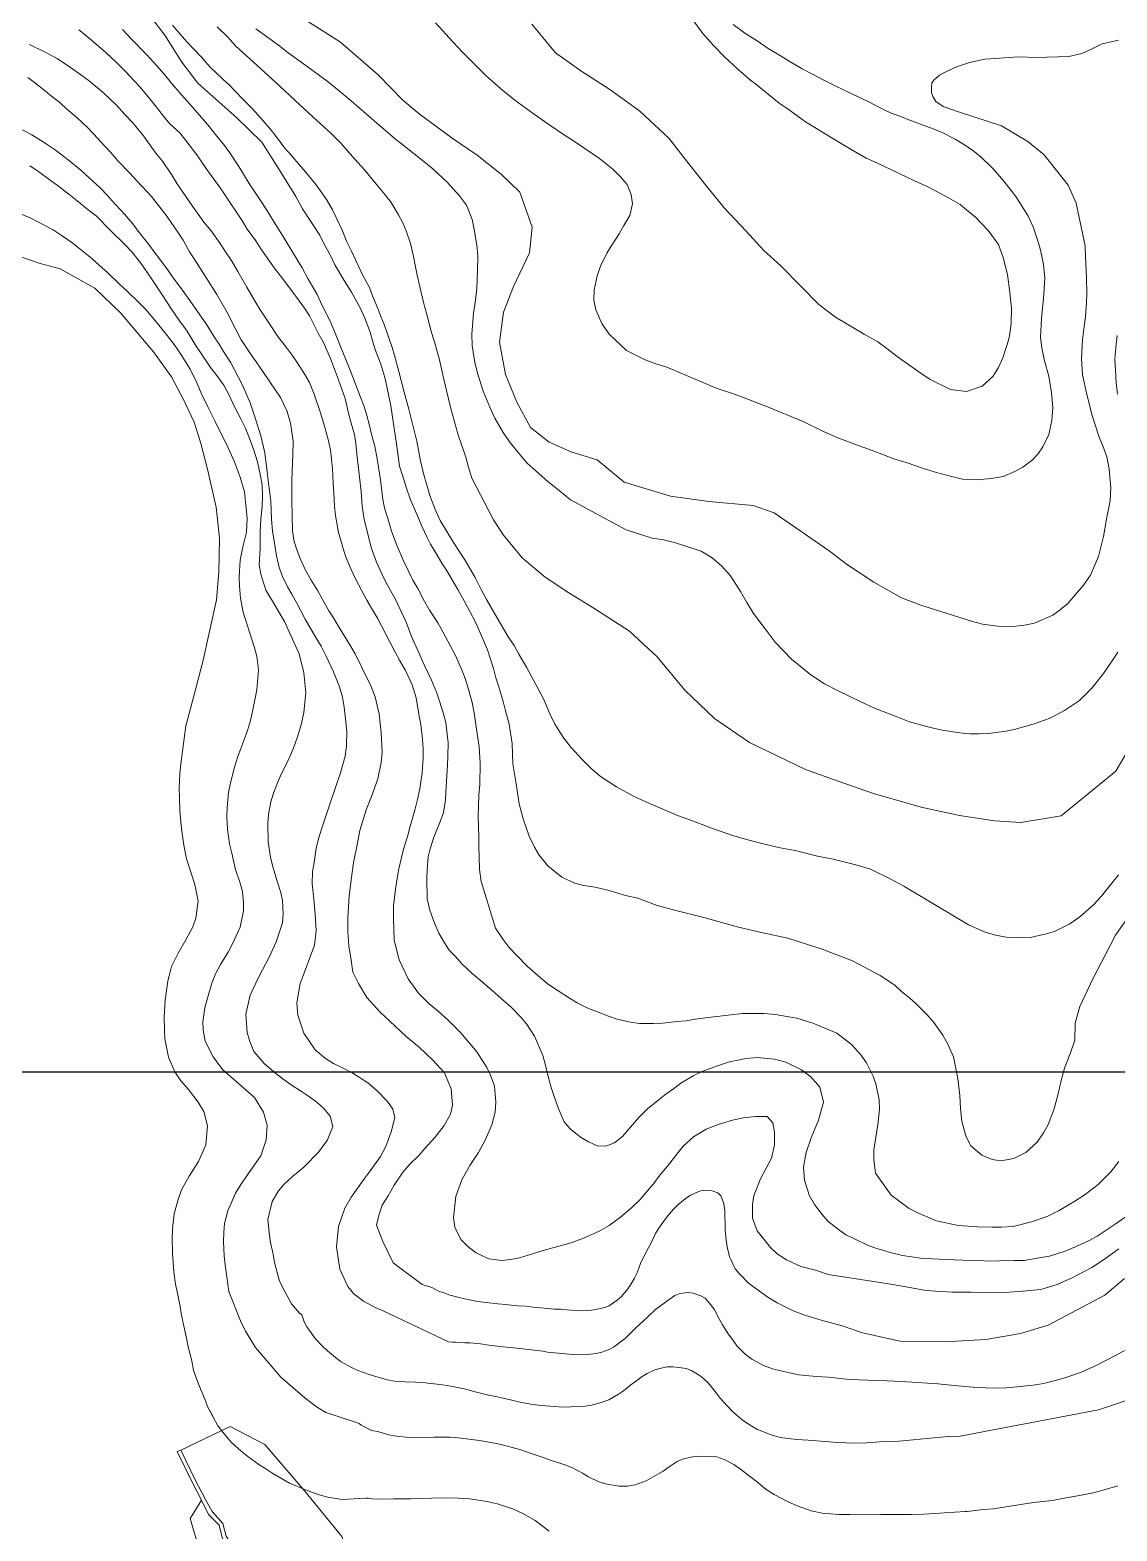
# Model space of a CAD drawing. Header units: metres. Extents: x 548946 to 557077, y 1838800 to 1845419.
# Drawn here: x 553353 to 553875, y 1840780 to 1841500 of the extents above; entities that cross this region are included whole.
import ezdxf

# ---------------------------------------------------------------- set-up
doc = ezdxf.new("R2010")
doc.units = ezdxf.units.M
doc.header["$LTSCALE"] = 28
for name, color, linetype, lineweight in [('1', 7, 'Continuous', 13), ('10', 7, 'Continuous', 13), ('2', 7, 'Continuous', 13), ('60', 7, 'Continuous', 25)]:
    doc.layers.add(name, color=color, linetype=linetype, lineweight=lineweight)

msp = doc.modelspace()

# ---------------------------------------------------------------- linework, layer by layer
at = {"layer": '1'}
for points in [[(553411.73, 1841505.38), (553418.03, 1841497.11), (553426.2, 1841484.12), (553433.94, 1841474.06), (553452.7, 1841457.46), (553464.57, 1841445.74), (553472.66, 1841433.25), (553480.86, 1841419.71), (553484.13, 1841413.89), (553492.36, 1841401.28), (553494.53, 1841396.97), (553497.63, 1841391.2), (553499.66, 1841387), (553504.13, 1841379.43), (553507.61, 1841373.83), (553511.97, 1841366.12), (553514.05, 1841361.4), (553516.61, 1841354.66), (553517.72, 1841350.49), (553519.15, 1841345.84), (553521.68, 1841339.35), (553523.56, 1841332.93), (553524.56, 1841328.62), (553526.49, 1841319.33), (553527.82, 1841310.77), (553529.01, 1841302.31), (553529.66, 1841297.57), (553530.71, 1841290.41), (553532.54, 1841284.5), (553533.9, 1841280.35), (553535.87, 1841274.33), (553538.97, 1841267.39), (553541.25, 1841262.05), (553543.67, 1841256.59), (553545.5, 1841253.02), (553547.72, 1841249.36), (553550.91, 1841243.99), (553553.11, 1841240.59), (553556.44, 1841235.11), (553558.55, 1841231.31), (553561.63, 1841225.79), (553567.04, 1841215.6), (553568.95, 1841211.25), (553570.86, 1841206.91), (553572.8, 1841202.31), (553575.73, 1841193.4), (553576.87, 1841188.98), (553578.26, 1841184.58), (553580.34, 1841177.52), (553581.48, 1841173.1), (553583.21, 1841166.78), (553584.63, 1841157.45), (553585.05, 1841147.74), (553586.64, 1841138.03), (553588.09, 1841128.44), (553589.91, 1841121.35), (553592.78, 1841112.96), (553595.43, 1841107.79), (553597.69, 1841103.87), (553601.76, 1841098.73), (553608.47, 1841093.35), (553614.78, 1841090.41), (553619.06, 1841089.32), (553624.48, 1841088.48), (553631.16, 1841086.88), (553639.1, 1841084.5), (553644.95, 1841083.33), (553654.2, 1841079.8), (553664.48, 1841077.1), (553676.63, 1841074.04), (553693.18, 1841069.36), (553704.94, 1841066.62), (553716.86, 1841064.07), (553733.29, 1841058.84), (553747.84, 1841053.23), (553761.2, 1841046.15), (553768.16, 1841041.49), (553771.36, 1841038.46), (553775.35, 1841035.26), (553778.66, 1841032.37), (553783.77, 1841027.34), (553786.91, 1841023.66), (553791.21, 1841017.63), (553793.63, 1841013.34), (553796.4, 1841007.15), (553798.44, 1840996.84), (553799.35, 1840988.61), (553799.77, 1840982.42), (553800.31, 1840976.36), (553802.27, 1840969.17), (553804.61, 1840964.48), (553809.91, 1840959.99), (553814.82, 1840957.93), (553819.05, 1840957.36), (553825.3, 1840958.44), (553831.1, 1840961.29), (553836.53, 1840966.31)], [(553599.7, 1841178.87), (553597.22, 1841183.67), (553594.94, 1841187.84), (553591.52, 1841194.1), (553587.84, 1841200.33), (553585.56, 1841204.5), (553582.77, 1841208.61), (553579.24, 1841214.73), (553576.53, 1841219.24), (553572.34, 1841226.58), (553569.86, 1841231.38), (553566.89, 1841237.04), (553561.93, 1841245.47), (553556.46, 1841253.84), (553550.22, 1841264.46), (553547.85, 1841269.41), (553545.26, 1841276.4), (553543.87, 1841280.8), (553542.16, 1841286.86), (553540.71, 1841292.94), (553538.89, 1841302.36), (553536.73, 1841311.36), (553535.11, 1841317.81), (553532.92, 1841325.89), (553530.39, 1841335.89), (553528.25, 1841343.46), (553527.17, 1841347.37), (553525.26, 1841352.88), (553523.36, 1841358.4), (553521.76, 1841362.25), (553520.17, 1841366.11), (553517.69, 1841372.08), (553516.21, 1841376.08), (553513.1, 1841381.85), (553510.91, 1841386.42), (553507.66, 1841393.47), (553505.29, 1841398.41), (553503.33, 1841403.27), (553500.28, 1841409.7), (553498.57, 1841413.41), (553495.69, 1841418.3), (553490.62, 1841425.41), (553485.37, 1841431.72), (553481.35, 1841436.35), (553478.5, 1841439.81), (553475.67, 1841443.01), (553471.42, 1841448.53), (553468.4, 1841452.36), (553464.21, 1841457.36), (553460.07, 1841461.84), (553455.68, 1841466.3), (553451.72, 1841470.42), (553448.92, 1841473.36), (553445.9, 1841476.02), (553442.7, 1841479.05), (553439.79, 1841481.85), (553435.63, 1841486.59), (553431.81, 1841490.59), (553428.55, 1841494.14), (553424.53, 1841498.77), (553421.71, 1841501.97)], [(553592.92, 1841392.74), (553594.2, 1841405.04), (553588.28, 1841421.83), (553579.58, 1841430.38), (553567.97, 1841439.66), (553555.98, 1841447.67), (553540.04, 1841459.47), (553532.27, 1841466.01), (553520.35, 1841478.08), (553502.41, 1841493.7), (553483.45, 1841505.7)], [(553547.88, 1841502.99), (553556.29, 1841493.9), (553560.71, 1841489.18), (553567.45, 1841482.38), (553572.41, 1841477.47), (553580.2, 1841470.52), (553585.9, 1841465.95), (553594.81, 1841459.51), (553600.6, 1841455.34), (553608.87, 1841449.88), (553614.07, 1841446.42), (553619.12, 1841443.07), (553626.56, 1841438.04), (553632.98, 1841432.89), (553636.63, 1841429.27), (553639.77, 1841425.58), (553641.74, 1841420.72), (553642.36, 1841416.24), (553641.15, 1841410.65), (553638.29, 1841405.91), (553636.01, 1841401.88), (553632.23, 1841396.01), (553630.14, 1841392.53), (553627.05, 1841386.33), (553625.48, 1841381.74), (553624.02, 1841374.94), (553623.9, 1841370.12), (553624.81, 1841365.41), (553627.91, 1841358.47), (553631.31, 1841353.64), (553639.44, 1841345.95), (553648.51, 1841341.49), (553653.53, 1841339.57), (553658.79, 1841337.94), (553682.93, 1841327.72), (553690.35, 1841325.29), (553695.09, 1841323.6), (553702.97, 1841320.56), (553708.67, 1841318.33), (553717.95, 1841314.41), (553724.49, 1841311.75), (553734.25, 1841306.97), (553740.81, 1841304.05), (553751.11, 1841300.24), (553757.76, 1841297.72), (553767.67, 1841294), (553774.12, 1841292.11), (553782.91, 1841289.05), (553788.16, 1841287.42), (553792.99, 1841286.13), (553800.61, 1841284.23), (553807.4, 1841283.94), (553814.37, 1841284.45), (553820.11, 1841285.47), (553825.82, 1841287.92), (553829.62, 1841290.03), (553834.08, 1841293.25), (553836.88, 1841296.16), (553839.22, 1841299.67), (553842.08, 1841305.58), (553843.55, 1841312.37), (553844.04, 1841318.54), (553843.39, 1841325.62), (553842, 1841333.53), (553840.01, 1841340.99), (553838.67, 1841347.21), (553838.13, 1841352.09), (553838.54, 1841361.37), (553839.58, 1841370.85), (553840.19, 1841380.67), (553839.48, 1841387.1), (553838.77, 1841391.18), (553837.8, 1841395.24), (553836.55, 1841399.52), (553834.62, 1841405.29), (553831.94, 1841410.72), (553826.26, 1841419.72), (553822.75, 1841424.25)], [(553594.12, 1841502.48), (553605.53, 1841488.6), (553618.14, 1841479.78), (553631.45, 1841471.04), (553645.99, 1841460.67), (553659.96, 1841447.59), (553666.96, 1841438.5), (553677.4, 1841425.39), (553686.38, 1841414.4), (553696.98, 1841403.07), (553705.41, 1841393.79)], [(553715.68, 1841462.58), (553712.73, 1841464.57), (553709.16, 1841467.43), (553702.32, 1841472.91), (553699.03, 1841475.54), (553693.01, 1841480.6), (553686.48, 1841486.78), (553681.21, 1841492.18), (553676.16, 1841497.86), (553671.25, 1841504.61)], [(553815.28, 1841433.2), (553809.47, 1841438.8), (553805.61, 1841441.89), (553801.68, 1841444.58), (553797.22, 1841447.21), (553790.89, 1841450.41), (553786.67, 1841452.16), (553780.56, 1841454.48), (553776.22, 1841456.08), (553770.11, 1841458.4), (553766.17, 1841459.92), (553762.46, 1841461.72), (553755.44, 1841465.24), (553748.31, 1841468.62), (553744.6, 1841470.42), (553738.69, 1841473.28), (553734.55, 1841475.42), (553728.07, 1841478.74), (553723.79, 1841481), (553717.54, 1841484.61), (553713.64, 1841487.04), (553707.5, 1841490.78), (553702.16, 1841494.36), (553696.29, 1841498.13), (553690.64, 1841502.19)], [(553414.08, 1841462.63), (553410.91, 1841466.57), (553406.26, 1841472.17), (553403.47, 1841475.12), (553399.19, 1841479.72), (553394.94, 1841484.06), (553390, 1841488.72), (553380.68, 1841496.67), (553376.82, 1841499.75)], [(553397.75, 1841499.85), (553402.32, 1841495.02), (553409.08, 1841487.96), (553412.76, 1841484.07), (553417.95, 1841478.27), (553421.11, 1841474.33), (553426.05, 1841468.5), (553431.24, 1841462.7), (553434.66, 1841458.78), (553439.56, 1841453.21), (553442.44, 1841449.5), (553446.66, 1841444.24), (553449.57, 1841440.27), (553453.51, 1841434.07), (553458.55, 1841426.04), (553461.06, 1841422.15), (553464.94, 1841416.47), (553467.48, 1841412.33), (553471.75, 1841405.38), (553474.89, 1841400.53), (553479.51, 1841392.84), (553483.95, 1841385.53), (553486.72, 1841380.5), (553491.08, 1841372.79), (553493.61, 1841367.48), (553497.43, 1841359.96), (553499.54, 1841354.99), (553502.42, 1841347.77), (553506.35, 1841338.05), (553508.31, 1841333.2), (553511.99, 1841323.46), (553513.64, 1841319.09), (553515.03, 1841314.69), (553516.14, 1841310.52), (553517.59, 1841304.44), (553518.73, 1841300.01), (553519.92, 1841293.9), (553520.49, 1841289.93), (553521.54, 1841283.93), (553522.59, 1841274.43), (553523.41, 1841270.49), (553525.46, 1841263.69)], [(553565.35, 1841353.79), (553566.08, 1841363.75), (553567.08, 1841369.97), (553567.74, 1841375.77), (553567.98, 1841384.25), (553568.24, 1841391.3), (553567.68, 1841396.44), (553566.46, 1841403.98), (553565.55, 1841408.69), (553562.7, 1841415.66), (553559.48, 1841420.12), (553553.43, 1841426.61), (553546.61, 1841433.01), (553541.48, 1841437.12), (553533.77, 1841443.3), (553528.78, 1841447.3), (553518.45, 1841456.05), (553507.39, 1841465.62), (553500.94, 1841471.03), (553496.52, 1841474.57), (553491.69, 1841478.2), (553484.62, 1841483.4), (553477.29, 1841488.58), (553472.58, 1841492.35), (553468.04, 1841495.75), (553461.71, 1841500.13)], [(553875.54, 1841494.7), (553867.72, 1841493.05), (553863.19, 1841490.78), (553857.84, 1841488.3), (553851.66, 1841486.86), (553836.21, 1841486.49), (553827.73, 1841486.73), (553811.31, 1841485.62), (553804.1, 1841483.96), (553797.72, 1841481.9), (553792.98, 1841479.63), (553789.69, 1841477.98), (553787.01, 1841475.7), (553785.98, 1841474.26), (553785.77, 1841471.78), (553785.77, 1841469.71), (553786.39, 1841467.65), (553787.83, 1841465.38), (553791.33, 1841462.9), (553799.16, 1841460.21), (553819.4, 1841453.67), (553831.94, 1841446.08), (553839.87, 1841439.74), (553851.36, 1841425.16), (553855.17, 1841416.57), (553856.64, 1841409.7)], [(553518.96, 1841179.87), (553516.82, 1841185.09), (553512.6, 1841193.86), (553509.41, 1841200.4), (553507.33, 1841203.95), (553504.31, 1841208.95), (553501.29, 1841213.95), (553498.92, 1841217.72), (553496.73, 1841221.12), (553493.62, 1841226.89), (553491.51, 1841230.69), (553488.35, 1841235.8), (553485.61, 1841240.57), (553483.05, 1841246.14), (553481.22, 1841250.88), (553480, 1841254.91), (553479.35, 1841259.65), (553479.13, 1841266.39), (553478.99, 1841274.7), (553478.97, 1841283.15), (553479.09, 1841287.97), (553479.53, 1841295.82), (553479.7, 1841302.48), (553478.37, 1841311.04), (553476.72, 1841316.58), (553473.5, 1841323.38), (553468.51, 1841330.9), (553463.26, 1841338.38), (553458.47, 1841345.27), (553454.71, 1841351.1), (553452.09, 1841356.01), (553447.79, 1841364.38), (553442.97, 1841372.69), (553437.75, 1841381.09), (553432.11, 1841389.83), (553429.91, 1841393.23), (553426.83, 1841398.75), (553424.64, 1841402.15), (553419.05, 1841410.38), (553411.64, 1841419.83), (553404.85, 1841427.15), (553401.17, 1841431.04), (553395.58, 1841436.92), (553392.01, 1841440.95), (553387.14, 1841446.27), (553384.03, 1841449.7), (553380.8, 1841452.98), (553376.01, 1841457.53), (553370.99, 1841461.79), (553367.8, 1841464.82), (553364.54, 1841467.19), (553359.98, 1841470.85), (553355.56, 1841474.39), (553352.3, 1841476.77)], [(553662.05, 1840991.83), (553658.42, 1840989.35), (553649.82, 1840982.42), (553645.36, 1840978.03), (553640.27, 1840972.26), (553637.64, 1840968.98), (553633.81, 1840965.96), (553630.07, 1840964.51), (553625.93, 1840964.31), (553621.28, 1840966.4), (553617.51, 1840968.72), (553612.52, 1840972.72), (553609.55, 1840976.03), (553606.73, 1840982.75), (553604.66, 1840988.63), (553603.32, 1840992.51), (553601.75, 1840998.45), (553600.79, 1841002.51), (553599.42, 1841007.82), (553595.4, 1841017.13), (553591.5, 1841023.08), (553588.82, 1841026.16), (553584.25, 1841030.99), (553580.66, 1841034.11), (553575.04, 1841039.08), (553569.3, 1841043.91), (553565.57, 1841047.14), (553560.35, 1841052.03), (553557.52, 1841055.23), (553554.44, 1841058.4), (553552.25, 1841061.8), (553549.51, 1841066.57), (553547.43, 1841071.29), (553545.18, 1841077.54), (553543.93, 1841083), (553543.8, 1841092.47), (553543.95, 1841097.04), (553544.32, 1841103.07), (553545.33, 1841106.95), (553547.04, 1841112.6), (553550.05, 1841119.56), (553551.74, 1841124.3), (553552.63, 1841130.38), (553552.95, 1841136.92), (553553.64, 1841147.14), (553553.82, 1841151.45), (553553.91, 1841157.71), (553552.84, 1841167.47), (553551.73, 1841171.64), (553549.88, 1841177.81), (553548.37, 1841182.07), (553545.92, 1841187.78), (553544.21, 1841191.49), (553542.5, 1841195.2), (553540.25, 1841200.29), (553536.46, 1841208.72), (553533.87, 1841215.71), (553531.33, 1841221.03), (553528.65, 1841226.45), (553523.92, 1841235.17), (553522.1, 1841238.74), (553519.65, 1841244.45), (553517.06, 1841251.45), (553515.89, 1841256.13), (553513.76, 1841264.87), (553512.79, 1841271.27), (553512.29, 1841278.23), (553510.93, 1841289.4), (553510.16, 1841296.34), (553509.74, 1841301.36), (553509, 1841305.7), (553507.49, 1841311.13), (553506.27, 1841315.16), (553504.51, 1841322.9), (553501.32, 1841331.78), (553497.59, 1841342.03), (553493.97, 1841350.09), (553491.69, 1841354.26), (553487.53, 1841362.51), (553485.05, 1841366.14), (553482.57, 1841369.77), (553478.46, 1841375.17), (553474.04, 1841381.06), (553471.02, 1841384.89), (553468.25, 1841388.74), (553464.09, 1841394.66), (553461.72, 1841398.43), (553457.59, 1841404.09), (553455.34, 1841408), (553452.71, 1841411.74), (553449.12, 1841417.2), (553446.64, 1841420.83), (553444.3, 1841424.34), (553439.09, 1841431.57), (553436.46, 1841435.31), (553433.84, 1841439.06), (553428.19, 1841446.63), (553425.31, 1841450.34), (553420.55, 1841454.63), (553417.41, 1841458.32), (553414.08, 1841462.63)], [(553705.41, 1841393.79), (553713.61, 1841386.59), (553722.58, 1841377.19), (553731.71, 1841367.98), (553739.8, 1841361.83), (553753.5, 1841353.72), (553760.07, 1841350), (553764.32, 1841346.83), (553769.29, 1841343.08), (553775.36, 1841338.68), (553779.73, 1841335.65), (553785.21, 1841331.96), (553794.97, 1841327.18), (553802.62, 1841326.2), (553810.13, 1841328.85), (553815.22, 1841333.44), (553817.99, 1841337.78), (553820.08, 1841342.43), (553821.83, 1841347.83), (553823.06, 1841351.99), (553824.01, 1841358.73), (553824.1, 1841366.16), (553823.39, 1841373.75), (553822.32, 1841382.35), (553820.24, 1841390.57), (553817.88, 1841396.68), (553812.97, 1841403.43), (553806.92, 1841409.91), (553802.65, 1841413.34), (553799.51, 1841415.86), (553793.94, 1841419.15), (553787.72, 1841422.49), (553783.73, 1841424.53), (553777.7, 1841427.24), (553773.71, 1841429.27), (553766.03, 1841432.85), (553758.21, 1841436.54), (553754.39, 1841438.2), (553747.31, 1841442.23), (553739.24, 1841447.07), (553734.07, 1841450.27), (553730.59, 1841452.36), (553725.43, 1841455.56), (553721.89, 1841458.16), (553716.38, 1841462.11), (553715.69, 1841462.57)], [(553521.51, 1840959.45), (553524.12, 1840964.15), (553526.72, 1840971.2), (553528.44, 1840978.03), (553527.47, 1840982.08), (553524.85, 1840985.82), (553519.72, 1840991.11), (553515.41, 1840994.8), (553508.28, 1840999.34), (553503.99, 1841001.6), (553498.92, 1841004.04), (553495.15, 1841006.35), (553490.13, 1841010.61), (553484.71, 1841018.47), (553481.81, 1841027.12), (553481.41, 1841033.06), (553482.99, 1841042.34), (553485, 1841047.76), (553487.83, 1841055.1), (553489.81, 1841060.78), (553490.73, 1841067.77), (553490.25, 1841075.65), (553489.6, 1841082.73), (553488.78, 1841090.19), (553488.93, 1841095.93), (553489.73, 1841100.44), (553490.68, 1841107.17), (553491.74, 1841111.71), (553493.17, 1841116.42), (553497.61, 1841129.27), (553502.42, 1841143.45), (553504.54, 1841151.36), (553505.17, 1841156.24), (553505.32, 1841163.15), (553504.93, 1841167.92), (553504.16, 1841174.86), (553503.37, 1841179.71), (553501.92, 1841184.62), (553499.04, 1841191.85), (553495.48, 1841199.39), (553493, 1841204.19), (553490.46, 1841208.33), (553485.33, 1841217.13), (553481.37, 1841224.76), (553478.95, 1841229.04), (553476.87, 1841232.59), (553474.33, 1841237.9), (553472.79, 1841242.41), (553471.71, 1841247.49), (553470.89, 1841252.61), (553469.75, 1841259.37), (553469.27, 1841264.91), (553468.97, 1841273.59), (553468.4, 1841277.56), (553467.61, 1841283.59), (553467.16, 1841287.7), (553466.02, 1841296.81), (553464.09, 1841304.92), (553461.44, 1841313.6), (553458.96, 1841320.74), (553455.29, 1841329.31), (553451.5, 1841336.57), (553449.53, 1841340.25), (553446.23, 1841345.48), (553444.15, 1841349.02), (553441.81, 1841352.54), (553437.87, 1841358.74), (553434.94, 1841362.96), (553430.15, 1841369.85), (553426.92, 1841374.31), (553421.74, 1841381.28), (553418.63, 1841385.88), (553413.47, 1841392.59), (553410.41, 1841396.68), (553405.74, 1841402.54), (553402.69, 1841406.62), (553397.61, 1841412.57), (553393.93, 1841416.45), (553390.65, 1841420.25), (553387, 1841423.88), (553381.78, 1841428.77), (553377.87, 1841432.37), (553371.74, 1841437.29), (553365.49, 1841442.06), (553361.12, 1841445.09), (553354.28, 1841449.41), (553349.85, 1841451.79)], [(553497.41, 1840978.77), (553494.55, 1840982.23), (553491.07, 1840985.49), (553486.99, 1840988.29), (553483.63, 1840990.52), (553478.72, 1840993.75), (553475.32, 1840996.24), (553471.36, 1840999.18), (553465.91, 1841003.78), (553460.83, 1841009.73), (553458.87, 1841014.58), (553457.62, 1841018.87), (553456.91, 1841027.63), (553459.03, 1841036.71), (553463.12, 1841045.61), (553468.3, 1841055.29), (553471.56, 1841062.28), (553474.45, 1841071.44), (553474.89, 1841075.78), (553474.58, 1841082.12), (553473.75, 1841086.06), (553471.99, 1841091.46), (553469.94, 1841098.26), (553468.77, 1841102.94), (553467.58, 1841110.22), (553467.51, 1841119.19), (553467.82, 1841123.38), (553468.97, 1841129.49), (553470.2, 1841133.66), (553472.44, 1841139.37), (553474.21, 1841143.34), (553477.1, 1841148.99), (553478.87, 1841152.95), (553480.5, 1841157.03), (553481.88, 1841161.09), (553483.57, 1841167), (553484.8, 1841172.33), (553485.73, 1841181.67), (553484.79, 1841191.32), (553482.49, 1841200.43), (553478.53, 1841209.23), (553475.45, 1841215.91), (553470.18, 1841224.83), (553466.5, 1841231.05), (553464.11, 1841238.59), (553463.34, 1841243.19), (553463.89, 1841251.19), (553463.84, 1841258.72), (553464.19, 1841265), (553464.8, 1841271.31), (553464.92, 1841276.14), (553464.72, 1841281.45), (553463.79, 1841286.42), (553462.59, 1841292.53), (553460.63, 1841298.56), (553458.58, 1841304.18), (553456.61, 1841309.04), (553454.76, 1841312.87), (553451.82, 1841318.26), (553448.6, 1841325.06), (553446.32, 1841329.23), (553442.62, 1841334.55), (553440.05, 1841337.78), (553435.86, 1841343.95), (553433.07, 1841348.06), (553428.76, 1841355.26), (553425.11, 1841360.06), (553421.23, 1841365.75), (553416.84, 1841372.55), (553411.85, 1841380.06), (553406.58, 1841387.8), (553402.22, 1841393.18), (553398.68, 1841396.95), (553392.26, 1841403.26), (553385.1, 1841410.41), (553381.39, 1841413.38), (553375.97, 1841417.73), (553372.12, 1841420.81), (553366.44, 1841425.13), (553362.48, 1841428.08), (553356.97, 1841432.02), (553353.32, 1841434.48)], [(553822.75, 1841424.25), (553820.5, 1841427.15), (553815.28, 1841433.2)], [(553325.56, 1841420.29), (553330.46, 1841418.83), (553335.23, 1841416.88), (553342.42, 1841414.16), (553353.75, 1841409.3), (553364.51, 1841403.72), (553368.42, 1841401.29), (553373.93, 1841397.34), (553377.49, 1841394.48), (553383.06, 1841390.02), (553386.68, 1841386.65), (553390.56, 1841383.31), (553396.38, 1841377.71), (553400.14, 1841374.22), (553405.68, 1841368.85), (553408.9, 1841365.56), (553413.09, 1841360.56), (553418.65, 1841353.76), (553423.04, 1841348.13), (553426.3, 1841343.41), (553430.26, 1841336.96), (553433.62, 1841330.05), (553435.56, 1841325.45), (553438.77, 1841318.85)], [(553342.42, 1841414.16), (553353.75, 1841409.3), (553364.51, 1841403.72), (553368.42, 1841401.29), (553373.93, 1841397.34), (553377.49, 1841394.48), (553383.06, 1841390.02), (553386.68, 1841386.65), (553390.56, 1841383.31), (553396.38, 1841377.71), (553400.14, 1841374.22), (553405.68, 1841368.85), (553408.9, 1841365.56), (553413.09, 1841360.56), (553418.65, 1841353.76), (553423.04, 1841348.13), (553426.3, 1841343.41), (553430.26, 1841336.96), (553433.62, 1841330.05), (553435.56, 1841325.45), (553438.92, 1841318.53), (553442.25, 1841311.88), (553444.62, 1841306.94), (553447.95, 1841300.28), (553451.37, 1841292.85), (553454.16, 1841285.23), (553456.24, 1841278.17), (553456.95, 1841271.75), (553457.51, 1841265.44), (553457.33, 1841258.79), (553455.5, 1841251.82), (553454.27, 1841245.31), (553453.72, 1841237.32), (553453.94, 1841232.92), (553454.45, 1841227.13), (553455.7, 1841220.5), (553458.72, 1841210.82), (553460.91, 1841203.91), (553462.22, 1841199.11), (553463.04, 1841192.83), (553462.29, 1841183.12), (553460.16, 1841172.87), (553459.22, 1841168.48), (553457.67, 1841163.62), (553455.98, 1841158.89), (553453.18, 1841151.29), (553451.54, 1841146.04), (553449.51, 1841138.53), (553448.59, 1841133.88), (553447.96, 1841126.66), (553447.89, 1841122.49), (553448.17, 1841116.41), (553449.08, 1841109.35), (553450.22, 1841104.93), (553451.81, 1841097.56), (553454.14, 1841090.53), (553455.37, 1841086.51), (553455.82, 1841081.22), (553455.87, 1841077.2), (553454.27, 1841069.35), (553450.38, 1841060.99)], [(553856.64, 1841409.69), (553859.56, 1841396.07), (553859.61, 1841390.88), (553859.92, 1841384.54), (553860.12, 1841380.4), (553860.37, 1841373.4), (553860.08, 1841368.95), (553859.67, 1841362.01), (553859.01, 1841357.38), (553858.15, 1841351.05), (553857.71, 1841342.03), (553858.3, 1841334.29), (553860.26, 1841324.75), (553862.79, 1841314.75), (553866.1, 1841304.84), (553868.43, 1841298.99), (553869.91, 1841294.99), (553870.96, 1841288.99), (553871.81, 1841280.11), (553871.46, 1841273.83), (553869.86, 1841265.98), (553868.28, 1841256.7), (553865.95, 1841247.08), (553862.12, 1841238.21), (553858.75, 1841233.41), (553851.14, 1841224.51), (553847.57, 1841221.52), (553843.94, 1841219.04), (553835.14, 1841215.08), (553829.66, 1841214.08), (553824.52, 1841213.52), (553817.61, 1841213.67), (553810.22, 1841214.67), (553805.39, 1841215.96), (553780.66, 1841223.71), (553771.48, 1841227.37), (553758.13, 1841234.88), (553745.02, 1841243.47), (553736.74, 1841249.77), (553710.4, 1841267.99), (553700.3, 1841271.63), (553678.95, 1841273.48), (553660.69, 1841276.04), (553638.45, 1841282.73), (553625.45, 1841293.44), (553613.23, 1841297.2), (553602.48, 1841301.99), (553593.42, 1841308.92), (553586.96, 1841321.06), (553581.43, 1841334.37), (553578.65, 1841349.92), (553580.58, 1841364.23), (553585.38, 1841376.57), (553592.92, 1841392.74)], [(553875.16, 1841201.28), (553872.5, 1841197.08), (553868.35, 1841191.03), (553862.75, 1841184.04), (553856.78, 1841178.05), (553849.64, 1841173.24), (553842.75, 1841169.62), (553834.61, 1841166.77), (553825.53, 1841164.21), (553821.59, 1841163.38), (553813.14, 1841162.19), (553808.85, 1841162.11), (553804.17, 1841162.12), (553799.32, 1841162.49), (553790.98, 1841163.78), (553784.7, 1841165.3), (553775.31, 1841167.91), (553768.8, 1841170.32), (553758.47, 1841174.38), (553751.62, 1841177.53), (553741.32, 1841182.51), (553734.56, 1841186.05), (553727.97, 1841190.4), (553718.69, 1841197.83), (553710.76, 1841206.06), (553706.49, 1841211.83), (553700.41, 1841219.75), (553697.22, 1841225.12), (553694.17, 1841230.38), (553689.32, 1841237.78), (553685.16, 1841242.52), (553680.57, 1841246.43), (553675.26, 1841249.75), (553662.99, 1841253.73), (553657.25, 1841255.05), (553651.83, 1841255.88), (553639.29, 1841259.84), (553612.73, 1841274.34), (553607.16, 1841278.8), (553601.74, 1841283.14), (553596.12, 1841288.12), (553591.93, 1841291.95), (553588.37, 1841295.98), (553583.4, 1841302.06), (553580.44, 1841306.55), (553576.42, 1841313.52), (553574.03, 1841318.72), (553570.84, 1841326.43), (553568.25, 1841334.6), (553566.85, 1841340.17), (553565.43, 1841348.33), (553565.35, 1841353.79)], [(553874.82, 1841353.14), (553874.16, 1841347.35), (553873.75, 1841341.58), (553874.04, 1841336.67), (553874.34, 1841330.33), (553874.94, 1841324.93)], [(553525.46, 1841263.69), (553526.86, 1841259.29), (553529.48, 1841252.03), (553532.58, 1841245.09), (553537.11, 1841235.84), (553539.51, 1841231.81), (553542.67, 1841225.53), (553544.95, 1841221.36), (553549, 1841215.3), (553551.42, 1841211.01), (553555.01, 1841204.39), (553557.32, 1841199.96), (553560.43, 1841193.02), (553562.08, 1841188.65), (553563.5, 1841183.99), (553565.44, 1841177.05), (553566.49, 1841172.23), (553567.62, 1841164.29), (553568.81, 1841155.83), (553569.29, 1841147.95), (553569.11, 1841137.79), (553568.76, 1841132.68), (553568.56, 1841127.45), (553568.44, 1841122.63), (553568.63, 1841112.64), (553568.77, 1841107.84), (553568.88, 1841103.3), (553569.04, 1841097.08), (553569.81, 1841091.31), (553576.7, 1841068.92), (553580.29, 1841063.46), (553583.31, 1841059.63), (553586.7, 1841055.97), (553591.84, 1841050.69), (553597.89, 1841045.37), (553602.17, 1841041.94), (553606.25, 1841039.14), (553612.12, 1841035.36), (553615.89, 1841033.05), (553621.26, 1841030.39), (553625.05, 1841028.98), (553630.9, 1841026.64), (553634.96, 1841025.26), (553641.35, 1841023.88), (553645.72, 1841023.19), (553652.48, 1841023.16), (553657.02, 1841023.27), (553663.82, 1841024.15), (553668.07, 1841024.49), (553672.42, 1841025.22), (553678.7, 1841026.05), (553682.81, 1841026.5), (553689.75, 1841027.26), (553695, 1841027.97), (553705.54, 1841027.96), (553711.05, 1841027.53), (553716.36, 1841026.55), (553721.27, 1841025.66), (553728.95, 1841023.26), (553740.39, 1841018.53), (553747.49, 1841013.07), (553751.94, 1841008.1), (553754.57, 1841004.36), (553757.87, 1840997.96), (553759.27, 1840993.56), (553760.69, 1840986.57), (553760.8, 1840982.03), (553760.05, 1840974.66), (553759.3, 1840969.64), (553758.15, 1840962.36), (553758.12, 1840957.93), (553758.97, 1840951.39), (553766.5, 1840940.91), (553775.14, 1840934.44), (553779.82, 1840932.1), (553788.27, 1840928.61), (553798.66, 1840926.37), (553807.97, 1840925.7), (553814.88, 1840925.56), (553819.3, 1840925.52), (553824.98, 1840925.89), (553833.72, 1840928.02), (553841.24, 1840930.67), (553846.66, 1840933.35), (553854.12, 1840937.68), (553859.46, 1840941.13), (553865.69, 1840945.98), (553871.78, 1840952.11), (553875.67, 1840956.96)], [(553688.95, 1840911.35), (553687.76, 1840916.09), (553687.39, 1840919.48), (553686.89, 1840924.01), (553686.85, 1840926.96), (553686.69, 1840931.05), (553686.69, 1840933.63), (553686.09, 1840937.38), (553684.79, 1840940.48), (553683.39, 1840941.95), (553680.6, 1840942.98), (553678.28, 1840943.3), (553675.07, 1840942.95), (553673.87, 1840942.53), (553670.25, 1840940.79), (553667.67, 1840939.08), (553664.06, 1840936.29), (553662, 1840934.16), (553659.13, 1840930.78), (553657.39, 1840928.4), (553655, 1840924.98), (553653.46, 1840922.43), (553651.53, 1840918.3), (553650.02, 1840915.56), (553647.96, 1840911.7), (553646.16, 1840908.16), (553645.36, 1840905.88), (553644.5, 1840903.3), (553643.4, 1840901.08), (553641.31, 1840897.61), (553639.75, 1840895.24), (553636.77, 1840891.95), (553634.49, 1840890.17), (553631.22, 1840887.81), (553629.2, 1840887.01), (553625.47, 1840886.22), (553622.66, 1840885.72), (553618.3, 1840885.43), (553615.43, 1840885.5), (553610.91, 1840885.86), (553608.01, 1840886.11), (553604.85, 1840886.24), (553600.03, 1840886.66), (553594.73, 1840887.13), (553591.14, 1840887.59), (553587.2, 1840887.83), (553581.5, 1840888.44), (553577.75, 1840888.7), (553572.24, 1840889.33), (553568.07, 1840889.92), (553562.6, 1840891.04), (553558.69, 1840891.94), (553554.26, 1840893.08), (553552.07, 1840893.98), (553549.7, 1840894.68), (553546.16, 1840896.53), (553541.47, 1840897.96), (553527.62, 1840908.41), (553522.69, 1840918.56), (553519.68, 1840926.47), (553520.92, 1840931.81), (553522.26, 1840936.12), (553525.15, 1840940.6), (553528.1, 1840945.73), (553532.47, 1840952.07), (553535.59, 1840955.66), (553539.93, 1840959.91), (553542.82, 1840963.22), (553547.56, 1840968.56), (553552.13, 1840974.26), (553555.05, 1840979.66), (553556, 1840984.05), (553555.41, 1840991.79), (553552.22, 1840999.5), (553546.6, 1841005.65), (553540.07, 1841011.82), (553533.9, 1841016.99), (553530.88, 1841019.65), (553526.23, 1841024.08), (553521.44, 1841028.63), (553514.93, 1841035.71), (553510.94, 1841042.43), (553508.27, 1841047.85), (553507.39, 1841053.48), (553506.36, 1841060.39), (553505.89, 1841067.1), (553505.81, 1841073.72), (553506.1, 1841079.35), (553506.47, 1841084.2), (553507.42, 1841092.11), (553508.6, 1841100.3), (553510.27, 1841108.81), (553511.59, 1841115.72), (553514.65, 1841125.68), (553517.2, 1841132.07), (553520.18, 1841140.46), (553521.78, 1841148.31), (553522.27, 1841153.31), (553521.91, 1841162.5), (553520.92, 1841171.5), (553518.96, 1841179.87)], [(553875.48, 1841094.41), (553872.28, 1841090.41), (553867.25, 1841084.14), (553863.54, 1841080.09), (553857.02, 1841074.3), (553852.19, 1841070.9), (553844.79, 1841067.23), (553840.25, 1841065.95), (553833.77, 1841064.58), (553828.86, 1841064.3), (553821.55, 1841064.54), (553816.5, 1841065.54), (553811.53, 1841066.95), (553803.6, 1841070.49), (553798.03, 1841073.78), (553785.65, 1841081.13), (553772.55, 1841089.05), (553766.33, 1841092.4), (553756.57, 1841097.18), (553749.58, 1841099.27), (553738.62, 1841101.96), (553731.16, 1841103.48), (553720.35, 1841106.06), (553713.18, 1841107.36), (553703.16, 1841109.76), (553696.6, 1841111.51), (553690.29, 1841113.29), (553680.81, 1841116.67), (553671.17, 1841120.42), (553664.4, 1841122.79), (553658.12, 1841125.48), (553648.85, 1841129.4), (553642.94, 1841132.26), (553634.78, 1841136.7), (553627.07, 1841141.7), (553622.48, 1841145.62), (553618.4, 1841149.59), (553612.78, 1841155.74), (553609.45, 1841160.05), (553605.2, 1841166.73), (553602.86, 1841171.42), (553599.7, 1841178.87)], [(553836.53, 1840966.31), (553839.56, 1840970.67), (553841.71, 1840974.81), (553844.45, 1840981.74), (553846.4, 1840988.85), (553847.98, 1840995.79), (553849.67, 1841001.7), (553851.07, 1841005.49), (553852.7, 1841009.57), (553854.57, 1841015.11), (553854.63, 1841023.39), (553856.88, 1841031.34), (553863.31, 1841044.92), (553869.26, 1841056.33), (553874.06, 1841065.49), (553880.75, 1841075.05)], [(553450.38, 1841060.99), (553448.43, 1841057.39), (553444.8, 1841051.4), (553442.42, 1841046.98), (553440.71, 1841042.5), (553438.5, 1841035.36), (553437.33, 1841030.68), (553436.38, 1841023.94), (553436.43, 1841019.91), (553437.4, 1841014.69), (553441.22, 1841007.18), (553445.78, 1841001.18), (553450.83, 1840996.66), (553454.71, 1840993.32), (553461.04, 1840987.77), (553465.46, 1840980.71), (553467.19, 1840974.4), (553466.67, 1840967.32), (553464.12, 1840959.76), (553459.18, 1840952.71), (553454.92, 1840946.52), (553452.06, 1840941.78), (553448.31, 1840933.31), (553446.76, 1840927.28), (553446.44, 1840923.09), (553446.3, 1840918.52), (553446.52, 1840911.78), (553447, 1840907.41), (553447.77, 1840901.64), (553448.79, 1840894.73), (553454.37, 1840880.65), (553456.73, 1840875.71), (553461.64, 1840867.8), (553473.73, 1840853.65), (553485.23, 1840843.73), (553490.9, 1840839.42), (553495.27, 1840836.71), (553509.94, 1840831.78), (553511.22, 1840831.44), (553512.27, 1840830.6), (553513.8, 1840829.72), (553517.42, 1840828.02), (553520.65, 1840827.33), (553525.57, 1840825.96), (553529.18, 1840825.31), (553535.36, 1840824.65), (553539.76, 1840824.56), (553547.18, 1840824.81), (553554.81, 1840824.88), (553557.51, 1840824.61), (553567.67, 1840823.34), (553569.89, 1840823.11), (553577.21, 1840821.72), (553581.82, 1840820.6), (553588.9, 1840818.71), (553593.36, 1840817.2), (553600, 1840814.97), (553602.1, 1840814.15), (553609.93, 1840811.48), (553613.62, 1840810.07), (553618.48, 1840807.55), (553621.35, 1840805.77), (553626.29, 1840803.35), (553630.13, 1840802.34), (553636.06, 1840801.37), (553639.98, 1840801.33), (553643.62, 1840802.02), (553648.95, 1840803.94), (553652.28, 1840805.74), (553657.13, 1840808.56), (553659.96, 1840810.59), (553663.88, 1840813.13), (553666.79, 1840814.4), (553671.36, 1840815.38), (553674.57, 1840815.73), (553679.45, 1840815.6), (553682.83, 1840815.31), (553686.39, 1840814.17), (553691.06, 1840811.63), (553694.26, 1840809.41), (553698.53, 1840806.15), (553701.68, 1840803.64), (553706.49, 1840799.78), (553710.39, 1840797.34), (553716.67, 1840794.02), (553721.3, 1840791.86), (553728.15, 1840789.47), (553733.33, 1840788.41), (553741.33, 1840787.67), (553746.87, 1840787.71), (553755.56, 1840787.62), (553761.47, 1840787.69), (553770.44, 1840787.73), (553776.16, 1840787.78), (553782.07, 1840787.86), (553801.99, 1840789.09), (553802.98, 1840789.12), (553810.55, 1840790.08), (553815.57, 1840790.51), (553820.57, 1840791.19), (553827.6, 1840792.35)], [(553878.72, 1840930.38), (553873.89, 1840926.98), (553865.29, 1840921.22), (553861.5, 1840919.11), (553854.81, 1840916.04), (553849.96, 1840914.07), (553842.42, 1840911.68), (553837.45, 1840910.74), (553830.17, 1840909.55), (553825.48, 1840909.56), (553818.49, 1840909.31), (553813.55, 1840909.28), (553808.58, 1840909.52), (553801.01, 1840909.72), (553792.28, 1840909.93), (553786.25, 1840910.31), (553780.49, 1840910.71), (553771.89, 1840911.98), (553766.56, 1840913.21), (553759.56, 1840915.3), (553755.37, 1840916.79), (553748.92, 1840919.85), (553744.66, 1840921.85), (553741.13, 1840924.46), (553736.13, 1840928.46), (553733.31, 1840931.66), (553729.66, 1840936.46), (553727.1, 1840940.86), (553724.88, 1840948.03), (553724.45, 1840954.22), (553725.63, 1840961.25), (553728.09, 1840968.41), (553731.58, 1840976.86), (553734.02, 1840985.45), (553732.31, 1840992.67), (553727.86, 1840997.65), (553723.47, 1841000.93), (553715.91, 1841004.65), (553710.54, 1841006.14), (553702.41, 1841006.81), (553696.87, 1841006.33), (553688.84, 1841004.79), (553683.7, 1841003.06), (553676.07, 1841000.27), (553671.5, 1840998.07), (553665.65, 1840994.57), (553662.05, 1840991.83)], [(553879.28, 1840842.45), (553865.86, 1840837.97), (553814.6, 1840828.22), (553799.6, 1840825.32), (553793.82, 1840825.06), (553770.29, 1840822.93), (553762.87, 1840822.69), (553754.63, 1840822.07), (553748.91, 1840822.01), (553740.49, 1840822.23), (553734.81, 1840822.65), (553726.61, 1840823.38), (553721.23, 1840823.74), (553713.2, 1840824.67), (553708.86, 1840825.91), (553702.29, 1840828.43), (553698.5, 1840830.78), (553695, 1840833.07), (553690.35, 1840837.14), (553687.86, 1840839.82), (553684.4, 1840843.45), (553682.5, 1840846.01), (553680.05, 1840849.18), (553678.4, 1840851.19), (553675.44, 1840853.73), (553673.58, 1840855.05), (553670.52, 1840856.82), (553668.32, 1840857.72), (553664.45, 1840858.25), (553661.74, 1840858.52), (553659.06, 1840858.61), (553655.33, 1840857.81), (553652.85, 1840856.87), (553649.4, 1840855.35), (553647.07, 1840853.95), (553643.9, 1840851.5), (553641.59, 1840849.91), (553638.09, 1840847.04), (553635.6, 1840845.43), (553631.02, 1840842.73), (553627.44, 1840841.47), (553622.16, 1840840.03), (553618.49, 1840839.53), (553612.79, 1840839.29), (553608.97, 1840839.25), (553605.03, 1840839.48), (553598.96, 1840840.06), (553594.43, 1840840.42), (553587.7, 1840841.68), (553583.28, 1840842.82), (553576.62, 1840844.37), (553572.62, 1840845.17), (553566.33, 1840846.77), (553562.39, 1840847.87), (553556.84, 1840848.88), (553553.43, 1840849.55), (553548.77, 1840850.18), (553545.48, 1840850.59), (553541.9, 1840851.05), (553538.36, 1840851.14), (553533.18, 1840851.33), (553528.17, 1840851.73), (553524.86, 1840852.32), (553519.75, 1840853.67), (553516.09, 1840854.89), (553510.72, 1840856.78), (553507.31, 1840858.31), (553502.64, 1840860.86), (553500.02, 1840862.95), (553496.04, 1840866.14), (553493.57, 1840868.64), (553490.14, 1840872.08), (553488.21, 1840874.83), (553486.26, 1840877.76), (553484.95, 1840880.19), (553483.82, 1840883.51), (553482.64, 1840884.24), (553478.85, 1840888.68), (553475.71, 1840894.71), (553473.09, 1840899.62), (553470.67, 1840908.59), (553470.1, 1840912.56), (553468.62, 1840918.9), (553468.17, 1840923.01), (553467.49, 1840929.18), (553469.53, 1840937.85), (553472.62, 1840942.88), (553475.13, 1840946.01), (553479.39, 1840949.86), (553484.76, 1840954.23), (553491.88, 1840961.64), (553496.05, 1840967.44), (553498.6, 1840973.83), (553497.41, 1840978.77)], [(553881.92, 1840868.3), (553874.32, 1840864.08), (553863.86, 1840858.64), (553856.78, 1840855.65), (553850.64, 1840853.54), (553846.36, 1840852.29), (553839.53, 1840850.5), (553834.53, 1840849.82), (553826.82, 1840848.97), (553821.54, 1840848.52), (553816.23, 1840848.32), (553807.61, 1840848.67), (553798.41, 1840849.48), (553792.11, 1840850.09), (553788.79, 1840850.46), (553774.02, 1840851.41), (553764.53, 1840851.8), (553759.36, 1840851.99), (553750.72, 1840852.38), (553744.96, 1840852.7), (553736.37, 1840853.57), (553730.5, 1840853.97), (553722.2, 1840854.77), (553717.03, 1840855.83), (553709.48, 1840857.57), (553705.29, 1840859.21), (553699.62, 1840862.21), (553696.5, 1840864.54), (553692.41, 1840868.68), (553690.28, 1840871.59), (553688.25, 1840874.42), (553685.49, 1840878.7), (553683.94, 1840881.49), (553681.74, 1840885.83), (553679.94, 1840888.3), (553677.3, 1840891.45), (553675.17, 1840892.65), (553671.5, 1840893.87), (553668.88, 1840894.25), (553665.03, 1840893.73), (553662.66, 1840892.7), (553658.94, 1840890), (553657.62, 1840889), (553653.47, 1840885.96), (553649.74, 1840882.59), (553647.49, 1840880.44), (553644.2, 1840877.4), (553642.14, 1840875.26), (553638.95, 1840872.14), (553636.48, 1840870.34), (553633.31, 1840867.9), (553631.24, 1840866.81), (553627.65, 1840865.55), (553624.95, 1840864.97), (553620.71, 1840864.41), (553617.38, 1840864.33), (553613.92, 1840864.52), (553610.17, 1840864.77), (553601.58, 1840865.64), (553599.34, 1840866.06), (553592.57, 1840866.85), (553585.32, 1840867.67), (553580.4, 1840868.18), (553573.44, 1840868.94), (553569.46, 1840869.55), (553564.34, 1840870.04), (553561.95, 1840870.06), (553559.08, 1840870.13), (553557.53, 1840870.34), (553556, 1840870.36), (553554.18, 1840870.45), (553523.18, 1840885.24), (553518.96, 1840886.98), (553513.42, 1840890.02), (553508.74, 1840893.53), (553505.89, 1840896.99), (553502.1, 1840905.42), (553500.4, 1840916.15), (553501.41, 1840925.89), (553504.47, 1840934.68), (553507.53, 1840939.96), (553509.91, 1840943.21), (553513.39, 1840948.15), (553515.77, 1840951.4), (553521.51, 1840959.45)], [(553878.43, 1840900.86), (553868.91, 1840892.93), (553841.8, 1840878.47), (553828.49, 1840874.52), (553811.9, 1840871.62), (553794.91, 1840870.61), (553770.74, 1840870.92), (553752.77, 1840874.77), (553743.01, 1840878.16), (553732.87, 1840880.96), (553724.58, 1840883.48), (553719.19, 1840885.56), (553711.82, 1840889.24), (553707.32, 1840891.99), (553701.62, 1840896.04), (553698.08, 1840898.7), (553694, 1840902.84), (553691.69, 1840905.54), (553689.58, 1840909.99), (553688.95, 1840911.35)], [(553827.6, 1840792.35), (553834.76, 1840793.4), (553839.13, 1840793.88), (553843.76, 1840794.39), (553850.38, 1840795.64), (553855.1, 1840796.55), (553862.75, 1840797.91), (553867.55, 1840799.22), (553875.23, 1840801.5)]]:
    msp.add_lwpolyline(points, dxfattribs=at)
at = {"layer": '10'}
for points in [[(553524.03, 1840713.84), (553515.51, 1840746.7), (553502.94, 1840777.15), (553485.19, 1840798.89), (553466.08, 1840821.26), (553449.46, 1840829.94), (553425.69, 1840818.64)], [(553435.7, 1840794.53), (553431.2, 1840803.25), (553424.08, 1840817.86), (553425.69, 1840818.64)], [(553425.69, 1840818.64), (553432.79, 1840804.07), (553437.54, 1840794.87), (553440.79, 1840789.1), (553445.89, 1840783.36), (553447.57, 1840777.37), (553449.44, 1840774.34), (553452.47, 1840772.72), (553465, 1840764.99), (553468.08, 1840760.37), (553470.23, 1840747.43), (553473.85, 1840738.89), (553489.44, 1840709.46), (553496.16, 1840701.33), (553514.16, 1840685.69), (553520.43, 1840682.84)], [(553435.7, 1840794.53), (553430.29, 1840785.77), (553434.08, 1840772.67), (553439.32, 1840750.5), (553462.58, 1840696.41)], [(553488.26, 1840708.8), (553472.13, 1840738), (553467.86, 1840746.46), (553464.76, 1840760.29), (553462.31, 1840762.83), (553451.35, 1840770.74), (553447.68, 1840773.18), (553445.81, 1840776.04), (553444.08, 1840782.56), (553439.08, 1840787.7), (553435.7, 1840794.53)]]:
    msp.add_lwpolyline(points, dxfattribs=at)
at = {"layer": '2'}
msp.add_line((553441.13, 1840834.82), (553438.77, 1840839.27), dxfattribs=at)
for points in [[(553879.75, 1841153.76), (553874.29, 1841144.17), (553847.95, 1841122.74), (553828.57, 1841119.53), (553815.96, 1841120.42), (553799.29, 1841122.97), (553780.88, 1841126.92), (553757.94, 1841133.53), (553741.07, 1841139.41), (553725.29, 1841145.06), (553698.48, 1841157.94), (553681.7, 1841169.47), (553667.5, 1841183.05), (553654.27, 1841199.02), (553640.92, 1841211.28), (553623.83, 1841222.42), (553611.91, 1841229.74), (553600.5, 1841237.28), (553589.44, 1841246.45), (553580.47, 1841257.43), (553575.78, 1841264.68), (553565.28, 1841284.72), (553563.61, 1841290.52), (553562.5, 1841294.69), (553558.65, 1841305.97), (553555.44, 1841317.45), (553554.07, 1841322.76), (553551.8, 1841332.79), (553550.8, 1841337.1), (553549.81, 1841341.41), (553547.67, 1841348.98), (553546.02, 1841354.52), (553543.78, 1841363.12), (553542.1, 1841368.91), (553540.28, 1841377.17), (553539.08, 1841382.11), (553538.17, 1841386.82), (553537.32, 1841391.02), (553535.99, 1841397.24), (553533.76, 1841403.24), (553532.17, 1841407.1), (553530.17, 1841411.04), (553526.67, 1841416.89), (553523.79, 1841420.61), (553519, 1841426.32), (553514.04, 1841432.41), (553510.64, 1841436.07), (553505.59, 1841441.76), (553502.74, 1841445.21), (553497.92, 1841450.01), (553489.11, 1841458.02), (553480.58, 1841465.79), (553473.19, 1841472.65), (553469.57, 1841476.02), (553464.2, 1841481.03), (553460.47, 1841484.26), (553455.42, 1841488.77), (553452.22, 1841491.8), (553448.23, 1841496.17), (553443.12, 1841501.2)], [(553353.15, 1841492.73), (553360.31, 1841489.09), (553366.5, 1841486), (553372.84, 1841481.63), (553377.2, 1841478.6), (553381.88, 1841475.08), (553388.62, 1841469.45), (553394.86, 1841463.5), (553398.86, 1841459.13), (553402.68, 1841455.13), (553407.78, 1841448.93), (553410.86, 1841444.59), (553413.77, 1841440.62), (553416.94, 1841436.67), (553421.27, 1841430.39), (553423.98, 1841425.87), (553430.19, 1841416.67), (553436.81, 1841407.39), (553440.26, 1841403.22), (553444.56, 1841397.19), (553446.9, 1841393.67), (553450.18, 1841388.7), (553453.06, 1841383.82), (553457.39, 1841376.36), (553460.93, 1841370.25), (553463.8, 1841365.36), (553467.68, 1841359.68), (553472.67, 1841352.16), (553475.38, 1841348.82), (553479.2, 1841343.65), (553481.54, 1841340.13), (553485.16, 1841334.42), (553487.41, 1841330.51)], [(553438.77, 1840839.27), (553437.32, 1840843.01), (553434.69, 1840849.09), (553432.07, 1840856.35), (553430.8, 1840862.06), (553429.35, 1840868.14), (553428.49, 1840872.34), (553427.5, 1840876.65), (553426.11, 1840883.39), (553425.4, 1840887.47), (553424.17, 1840893.84), (553423.18, 1840898.15), (553422.41, 1840903.92), (553421.79, 1840913.09), (553421.6, 1840920.74), (553421.89, 1840926.37), (553422.58, 1840931.9), (553424.56, 1840938.75), (553426.14, 1840943.35), (553429.82, 1840950), (553434.26, 1840956.99), (553437.81, 1840964.92), (553438.61, 1840974.12), (553436.82, 1840980.94), (553434.11, 1840985.46), (553429.41, 1840991.57), (553425.7, 1840995.71), (553422.88, 1841000.08), (553419.77, 1841007.03), (553418.15, 1841015.82), (553417.96, 1841019.96), (553417.79, 1841026.19), (553418.31, 1841034.44), (553419.52, 1841043.54), (553421.36, 1841050.51), (553424.56, 1841056.84), (553428.14, 1841063.35), (553431.48, 1841069.57), (553432.97, 1841073.77), (553434.04, 1841081.82), (553432.5, 1841089.84), (553430.74, 1841095.24), (553428.54, 1841102.15), (553427.18, 1841108.63), (553426.05, 1841116.57), (553425.25, 1841124.94), (553425.18, 1841131.56), (553424.95, 1841135.96), (553425.22, 1841143.01), (553425.73, 1841147.75), (553428.19, 1841165.94), (553428.43, 1841167.04), (553433.19, 1841184.49), (553436.52, 1841197.37), (553442.82, 1841226.27), (553443.99, 1841239.61), (553444.29, 1841255.86), (553442.63, 1841270.83), (553438.49, 1841289.05), (553435.13, 1841301.89), (553432.11, 1841311.6), (553427.24, 1841322.16), (553421.24, 1841333.3), (553412.69, 1841345.22), (553396.87, 1841363.9), (553384.45, 1841375.74), (553367.92, 1841385.06), (553358.25, 1841387.68), (553342.45, 1841393)], [(553426.05, 1841116.56), (553426.05, 1841116.57), (553425.25, 1841124.94), (553425.18, 1841131.56), (553424.95, 1841135.96), (553425.22, 1841143.01), (553425.73, 1841147.75), (553428.19, 1841165.94), (553428.43, 1841167.04), (553433.19, 1841184.49), (553436.52, 1841197.37), (553442.82, 1841226.27), (553443.99, 1841239.61), (553444.29, 1841255.86), (553442.63, 1841270.83), (553438.49, 1841289.05), (553435.13, 1841301.89), (553432.11, 1841311.6), (553427.24, 1841322.16), (553421.24, 1841333.3), (553412.69, 1841345.22), (553396.87, 1841363.9), (553384.45, 1841375.74), (553367.92, 1841385.06), (553358.25, 1841387.68), (553342.45, 1841393)], [(553487.41, 1841330.51), (553489.72, 1841324.91), (553492.59, 1841316.51), (553494.22, 1841311.23), (553496.32, 1841303.92), (553497.6, 1841298.21), (553498.08, 1841293.84), (553498.45, 1841289.33), (553498.84, 1841282.22), (553499.09, 1841277.56), (553499.4, 1841271.22), (553499.88, 1841266.85), (553501.45, 1841258.57), (553502.7, 1841254.29), (553503.78, 1841250.38), (553505.12, 1841246.49), (553507.42, 1841240.89), (553509.31, 1841236.81), (553512.75, 1841230.29), (553515.03, 1841226.12), (553517.14, 1841222.32), (553520.14, 1841217.58), (553524.1, 1841209.96), (553528.57, 1841201.21), (553530.68, 1841197.41), (553533.45, 1841192.39), (553536.67, 1841185.59), (553538.66, 1841179.31), (553540.13, 1841170.62), (553540.84, 1841166.54), (553541.61, 1841159.6), (553541.97, 1841155.09), (553541.97, 1841150.41), (553541.45, 1841143.33), (553540.47, 1841135.68), (553539.21, 1841130.6), (553537.95, 1841125.51), (553535.8, 1841117.86), (553534.54, 1841112.78), (553532.59, 1841106.85), (553531.62, 1841102.71), (553530.38, 1841097.37), (553529.01, 1841089.81), (553527.77, 1841079.78), (553527.82, 1841073.42), (553528.15, 1841063.31), (553528.98, 1841059.37), (553530.51, 1841053.69), (553534.76, 1841044.66), (553539.69, 1841037.66), (553544.8, 1841032.63), (553549.36, 1841028.97), (553553.98, 1841024.8), (553559.97, 1841018.82), (553567.76, 1841009.54), (553572.49, 1841002), (553574.31, 1840998.42), (553576.19, 1840993.17), (553576.79, 1840985.43), (553576.52, 1840980.72), (553574.86, 1840974.55), (553571.86, 1840967.59), (553568.51, 1840961.37), (553564.39, 1840955.06), (553560.59, 1840948.27), (553557.7, 1840940.28), (553556.49, 1840930), (553557.11, 1840925.52), (553560.1, 1840919.61), (553563.61, 1840916.09), (553567.44, 1840913.26), (553573.49, 1840910.29), (553579.68, 1840909.54), (553584.05, 1840910.02), (553588.25, 1840910.87), (553594.42, 1840912.72), (553598.44, 1840913.95), (553604.24, 1840915.62), (553612.95, 1840918.01), (553618.95, 1840920.24), (553622.92, 1840921.97), (553626.75, 1840923.83), (553631.15, 1840926.39), (553636.58, 1840930.24), (553641.92, 1840934.86), (553646.04, 1840938.82), (553648.69, 1840941.85), (553652.5, 1840946.3), (553655.55, 1840950.41), (553659.1, 1840954.83), (553662.53, 1840959.11), (553666.76, 1840964.39), (553671.73, 1840968.84), (553677.7, 1840972.48), (553683.44, 1840974.68), (553690.36, 1840976.87), (553695.44, 1840977.95), (553701.61, 1840978.63), (553706.95, 1840978.57), (553709.63, 1840975.48), (553710.51, 1840971.03)], [(553417.94, 1841020.53), (553417.79, 1841026.19), (553418.31, 1841034.44), (553419.52, 1841043.54), (553420.08, 1841045.66)], [(553710.51, 1840971.03), (553710.53, 1840964.92), (553709.01, 1840958.64), (553703.63, 1840948.42), (553700.6, 1840940.54), (553700, 1840936.57), (553699.96, 1840929.81), (553702.18, 1840923.81), (553708.66, 1840915.81), (553711.85, 1840912.78), (553716.33, 1840909.89), (553723.06, 1840906.6), (553730.14, 1840904.91), (553736.22, 1840902.85), (553764.14, 1840898.51), (553772.76, 1840896.99), (553778.73, 1840895.95), (553783.24, 1840895.15), (553787.69, 1840894.86), (553795.55, 1840894.42), (553804.8, 1840894.27), (553812.36, 1840894.07), (553820.93, 1840894.23), (553829.58, 1840894.79), (553838.2, 1840895.61), (553846, 1840898.03), (553853.57, 1840901.33), (553858.97, 1840904.27), (553862.65, 1840906.24), (553868.85, 1840910.17), (553875.6, 1840915.08)], [(553438.77, 1840839.27), (553437.32, 1840843.01), (553434.69, 1840849.09), (553432.07, 1840856.35), (553430.8, 1840862.06), (553429.35, 1840868.14), (553428.49, 1840872.34), (553427.79, 1840875.37)], [(553602.36, 1840779.72), (553599.11, 1840782.32), (553595.78, 1840784.82), (553589.77, 1840788.26), (553585.24, 1840790.34), (553578.12, 1840792.61), (553572.72, 1840794.02), (553564.19, 1840795.18), (553558.7, 1840795.62), (553550.38, 1840795.76), (553541.72, 1840795.47), (553536.02, 1840795.23), (553527.72, 1840795.17), (553522.96, 1840795.03), (553517.49, 1840795.29), (553515.76, 1840795.48), (553514.5, 1840795.62), (553503.22, 1840794.86), (553496.2, 1840796.04), (553492.18, 1840797.16), (553486.35, 1840799.25), (553477.91, 1840802.74), (553469.86, 1840807.32), (553466.49, 1840809.55), (553463.12, 1840811.78), (553457.9, 1840815.49), (553454.62, 1840818.12), (553450, 1840822.3), (553447.32, 1840825.38), (553443.53, 1840830.3), (553438.77, 1840839.27)]]:
    msp.add_lwpolyline(points, dxfattribs=at)
at = {"layer": '60'}
msp.add_line((549000, 1841000), (557000, 1841000), dxfattribs=at)

doc.saveas('drawing.dxf')
